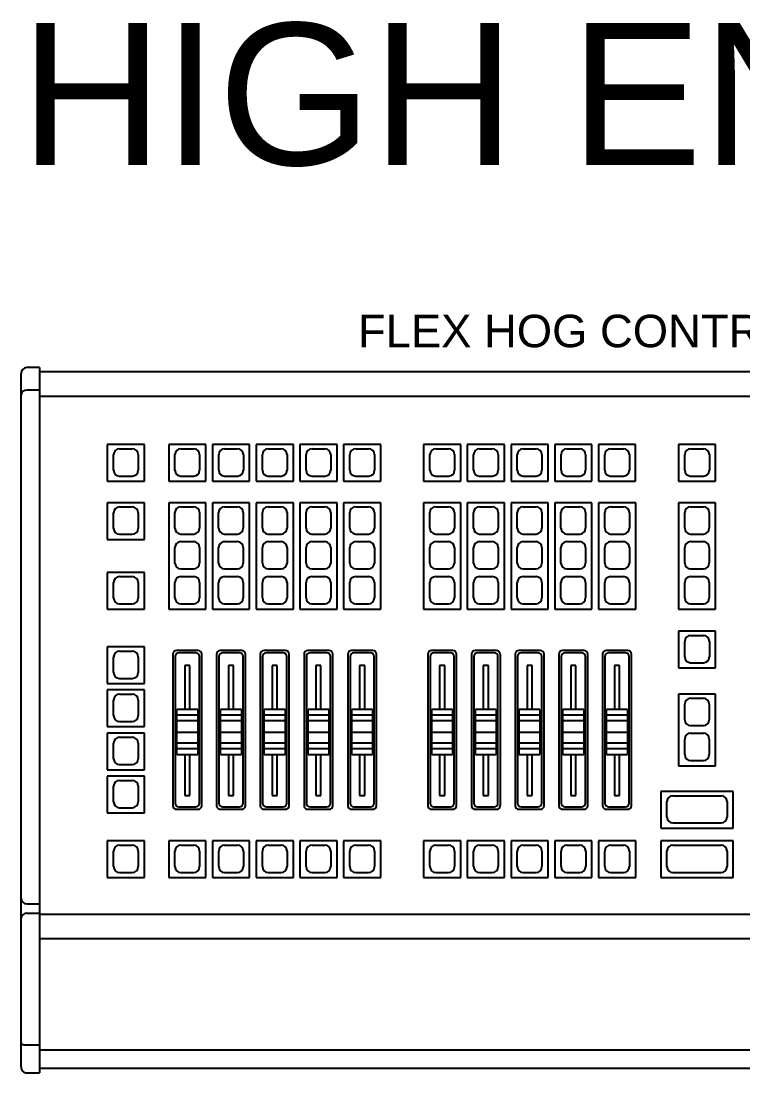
# Model space of a CAD drawing. Extents: x -49 to 275, y -8 to 142.
# Drawn here: x 205.36 to 220.64, y 48.73 to 70.97 of the extents above; entities that cross this region are included whole.
import ezdxf
from ezdxf.enums import TextEntityAlignment as Align

# ---------------------------------------------------------------- set-up
doc = ezdxf.new("R2010")
doc.units = 0
doc.header["$LTSCALE"] = 0.5
doc.header["$MEASUREMENT"] = 0
doc.layers.get('0').update_dxf_attribs({"linetype": 'CONTINUOUS'})
doc.layers.add('OBJECT', color=7, linetype='CONTINUOUS')
doc.layers.add('RISER', color=7, linetype='CONTINUOUS')
doc.styles.add('ARIAL', font='arial.ttf')

# ---------------------------------------------------------------- blocks, each defined once
blk = doc.blocks.new('*U71')
at = {"layer": 'RISER'}
for p, q in [((-14.108, 7.456), (-14.377, 7.456)), ((-14.108, 7.456), (-14.108, -7.462)), ((-14.108, 7.377), (14.108, 7.377)), ((-14.502, -7.331), (-14.502, 7.331)), ((-14.108, 6.982), (-14.377, 6.982)), ((14.108, 6.844), (-14.108, 6.844)), ((-11.89, 5.83), (-12.677, 5.83)), ((-12.677, 5.83), (-12.677, 5.055)), ((-11.89, 5.055), (-11.89, 5.83)), ((-10.59, 5.83), (-11.378, 5.83)), ((-11.378, 5.83), (-11.378, 5.055)), ((-10.59, 5.055), (-10.59, 5.83)), ((-9.665, 5.83), (-10.453, 5.83)), ((-10.453, 5.83), (-10.453, 5.055)), ((-9.665, 5.055), (-9.665, 5.83)), ((-8.74, 5.83), (-9.528, 5.83)), ((-9.528, 5.83), (-9.528, 5.055)), ((-8.74, 5.055), (-8.74, 5.83)), ((-7.815, 5.83), (-8.603, 5.83)), ((-8.603, 5.83), (-8.603, 5.055)), ((-7.815, 5.055), (-7.815, 5.83)), ((-6.89, 5.83), (-7.678, 5.83)), ((-7.678, 5.83), (-7.678, 5.055)), ((-6.89, 5.055), (-6.89, 5.83)), ((-5.197, 5.83), (-5.984, 5.83)), ((-5.984, 5.83), (-5.984, 5.055)), ((-5.197, 5.055), (-5.197, 5.83)), ((-4.272, 5.83), (-5.059, 5.83)), ((-5.059, 5.83), (-5.059, 5.055)), ((-4.272, 5.055), (-4.272, 5.83)), ((-3.347, 5.83), (-4.134, 5.83)), ((-4.134, 5.83), (-4.134, 5.055)), ((-3.347, 5.055), (-3.347, 5.83)), ((-2.422, 5.83), (-3.209, 5.83)), ((-3.209, 5.83), (-3.209, 5.055)), ((-2.422, 5.055), (-2.422, 5.83)), ((-1.497, 5.83), (-2.284, 5.83)), ((-2.284, 5.83), (-2.284, 5.055)), ((-1.497, 5.055), (-1.497, 5.83)), ((0.196, 5.83), (-0.591, 5.83)), ((-0.591, 5.83), (-0.591, 5.055)), ((0.196, 5.055), (0.196, 5.83)), ((-12.544, 5.287), (-12.544, 5.615)), ((-12.419, 5.74), (-12.148, 5.74)), ((-12.023, 5.615), (-12.023, 5.287)), ((-11.245, 5.287), (-11.245, 5.615)), ((-11.12, 5.74), (-10.848, 5.74)), ((-10.723, 5.615), (-10.723, 5.287)), ((-10.32, 5.287), (-10.32, 5.615)), ((-10.195, 5.74), (-9.923, 5.74)), ((-9.798, 5.615), (-9.798, 5.287)), ((-9.395, 5.287), (-9.395, 5.615)), ((-9.27, 5.74), (-8.998, 5.74)), ((-8.873, 5.615), (-8.873, 5.287)), ((-8.47, 5.287), (-8.47, 5.615)), ((-8.345, 5.74), (-8.073, 5.74)), ((-7.948, 5.615), (-7.948, 5.287)), ((-7.545, 5.287), (-7.545, 5.615)), ((-7.42, 5.74), (-7.148, 5.74)), ((-7.023, 5.615), (-7.023, 5.287)), ((-5.851, 5.287), (-5.851, 5.615)), ((-5.726, 5.74), (-5.455, 5.74)), ((-5.33, 5.615), (-5.33, 5.287)), ((-4.926, 5.287), (-4.926, 5.615)), ((-4.801, 5.74), (-4.53, 5.74)), ((-4.405, 5.615), (-4.405, 5.287)), ((-4.001, 5.287), (-4.001, 5.615)), ((-3.876, 5.74), (-3.605, 5.74)), ((-3.48, 5.615), (-3.48, 5.287)), ((-3.076, 5.287), (-3.076, 5.615)), ((-2.951, 5.74), (-2.68, 5.74)), ((-2.555, 5.615), (-2.555, 5.287)), ((-2.151, 5.287), (-2.151, 5.615)), ((-2.026, 5.74), (-1.755, 5.74)), ((-1.63, 5.615), (-1.63, 5.287)), ((-0.458, 5.287), (-0.458, 5.615)), ((-0.333, 5.74), (-0.062, 5.74)), ((0.063, 5.615), (0.063, 5.287)), ((-12.419, 5.162), (-12.148, 5.162)), ((-11.12, 5.162), (-10.848, 5.162)), ((-10.195, 5.162), (-9.923, 5.162)), ((-9.27, 5.162), (-8.998, 5.162)), ((-8.345, 5.162), (-8.073, 5.162)), ((-7.42, 5.162), (-7.148, 5.162)), ((-5.726, 5.162), (-5.455, 5.162)), ((-4.801, 5.162), (-4.53, 5.162)), ((-3.876, 5.162), (-3.605, 5.162)), ((-2.951, 5.162), (-2.68, 5.162)), ((-2.026, 5.162), (-1.755, 5.162)), ((-0.333, 5.162), (-0.062, 5.162)), ((-12.677, 5.055), (-11.89, 5.055)), ((-11.378, 5.055), (-10.59, 5.055)), ((-10.453, 5.055), (-9.665, 5.055)), ((-9.528, 5.055), (-8.74, 5.055)), ((-8.603, 5.055), (-7.815, 5.055)), ((-7.678, 5.055), (-6.89, 5.055)), ((-5.984, 5.055), (-5.197, 5.055)), ((-5.059, 5.055), (-4.272, 5.055)), ((-4.134, 5.055), (-3.347, 5.055)), ((-3.209, 5.055), (-2.422, 5.055)), ((-2.284, 5.055), (-1.497, 5.055)), ((-0.591, 5.055), (0.196, 5.055)), ((-11.89, 4.599), (-12.677, 4.599)), ((-12.677, 4.599), (-12.677, 3.824)), ((-12.419, 4.509), (-12.148, 4.509)), ((-11.89, 3.824), (-11.89, 4.599)), ((-10.59, 4.599), (-11.378, 4.599)), ((-11.378, 4.599), (-11.378, 2.35)), ((-11.121, 4.514), (-10.849, 4.514)), ((-10.59, 2.35), (-10.59, 4.599)), ((-9.665, 4.599), (-10.453, 4.599)), ((-10.453, 4.599), (-10.453, 2.35)), ((-10.196, 4.514), (-9.924, 4.514)), ((-9.665, 2.35), (-9.665, 4.599)), ((-8.74, 4.599), (-9.528, 4.599)), ((-9.528, 4.599), (-9.528, 2.35)), ((-9.271, 4.514), (-8.999, 4.514)), ((-8.74, 2.35), (-8.74, 4.599)), ((-7.815, 4.599), (-8.603, 4.599)), ((-8.603, 4.599), (-8.603, 2.35)), ((-8.346, 4.514), (-8.074, 4.514)), ((-7.815, 2.35), (-7.815, 4.599)), ((-6.89, 4.599), (-7.678, 4.599)), ((-7.678, 4.599), (-7.678, 2.35)), ((-7.421, 4.514), (-7.149, 4.514)), ((-6.89, 2.35), (-6.89, 4.599)), ((-5.197, 4.599), (-5.984, 4.599)), ((-5.984, 4.599), (-5.984, 2.35)), ((-5.727, 4.514), (-5.456, 4.514)), ((-5.197, 2.35), (-5.197, 4.599)), ((-4.272, 4.599), (-5.059, 4.599)), ((-5.059, 4.599), (-5.059, 2.35)), ((-4.802, 4.514), (-4.531, 4.514)), ((-4.272, 2.35), (-4.272, 4.599)), ((-3.346, 4.599), (-4.134, 4.599)), ((-4.134, 4.599), (-4.134, 2.35)), ((-3.877, 4.514), (-3.605, 4.514)), ((-3.346, 2.35), (-3.346, 4.599)), ((-2.421, 4.599), (-3.209, 4.599)), ((-3.209, 4.599), (-3.209, 2.35)), ((-2.952, 4.514), (-2.68, 4.514)), ((-2.421, 2.35), (-2.421, 4.599)), ((-1.496, 4.599), (-2.283, 4.599)), ((-2.283, 4.599), (-2.283, 2.35)), ((-2.026, 4.514), (-1.755, 4.514)), ((-1.496, 2.35), (-1.496, 4.599)), ((0.196, 4.599), (-0.591, 4.599)), ((-0.591, 4.599), (-0.591, 2.35)), ((-0.334, 4.514), (-0.063, 4.514)), ((0.196, 2.35), (0.196, 4.599)), ((-12.544, 4.056), (-12.544, 4.384)), ((-12.023, 4.384), (-12.023, 4.056)), ((-11.246, 4.061), (-11.246, 4.389)), ((-10.724, 4.389), (-10.724, 4.061)), ((-10.321, 4.061), (-10.321, 4.389)), ((-9.799, 4.389), (-9.799, 4.061)), ((-9.396, 4.061), (-9.396, 4.389)), ((-8.874, 4.389), (-8.874, 4.061)), ((-8.471, 4.061), (-8.471, 4.389)), ((-7.949, 4.389), (-7.949, 4.061)), ((-7.546, 4.061), (-7.546, 4.389)), ((-7.024, 4.389), (-7.024, 4.061)), ((-5.852, 4.061), (-5.852, 4.389)), ((-5.331, 4.389), (-5.331, 4.061)), ((-4.927, 4.061), (-4.927, 4.389)), ((-4.406, 4.389), (-4.406, 4.061)), ((-4.002, 4.061), (-4.002, 4.389)), ((-3.48, 4.389), (-3.48, 4.061)), ((-3.077, 4.061), (-3.077, 4.389)), ((-2.555, 4.389), (-2.555, 4.061)), ((-2.151, 4.061), (-2.151, 4.389)), ((-1.63, 4.389), (-1.63, 4.061)), ((-0.459, 4.061), (-0.459, 4.389)), ((0.062, 4.389), (0.062, 4.061)), ((-12.677, 3.824), (-11.89, 3.824)), ((-12.419, 3.931), (-12.148, 3.931)), ((-11.121, 3.936), (-10.849, 3.936)), ((-10.196, 3.936), (-9.924, 3.936)), ((-9.271, 3.936), (-8.999, 3.936)), ((-8.346, 3.936), (-8.074, 3.936)), ((-7.421, 3.936), (-7.149, 3.936)), ((-5.727, 3.936), (-5.456, 3.936)), ((-4.802, 3.936), (-4.531, 3.936)), ((-3.877, 3.936), (-3.605, 3.936)), ((-2.952, 3.936), (-2.68, 3.936)), ((-2.026, 3.936), (-1.755, 3.936)), ((-0.334, 3.936), (-0.063, 3.936)), ((-11.246, 3.323), (-11.246, 3.65)), ((-11.121, 3.775), (-10.849, 3.775)), ((-10.724, 3.65), (-10.724, 3.323)), ((-10.321, 3.323), (-10.321, 3.65)), ((-10.196, 3.775), (-9.924, 3.775)), ((-9.799, 3.65), (-9.799, 3.323)), ((-9.396, 3.323), (-9.396, 3.65)), ((-9.271, 3.775), (-8.999, 3.775)), ((-8.874, 3.65), (-8.874, 3.323)), ((-8.471, 3.323), (-8.471, 3.65)), ((-8.346, 3.775), (-8.074, 3.775)), ((-7.949, 3.65), (-7.949, 3.323)), ((-7.546, 3.323), (-7.546, 3.65)), ((-7.421, 3.775), (-7.149, 3.775)), ((-7.024, 3.65), (-7.024, 3.323)), ((-5.852, 3.323), (-5.852, 3.65)), ((-5.727, 3.775), (-5.456, 3.775)), ((-5.331, 3.65), (-5.331, 3.323)), ((-4.927, 3.323), (-4.927, 3.65)), ((-4.802, 3.775), (-4.531, 3.775)), ((-4.406, 3.65), (-4.406, 3.323)), ((-4.002, 3.323), (-4.002, 3.65)), ((-3.877, 3.775), (-3.605, 3.775)), ((-3.48, 3.65), (-3.48, 3.323)), ((-3.077, 3.323), (-3.077, 3.65)), ((-2.952, 3.775), (-2.68, 3.775)), ((-2.555, 3.65), (-2.555, 3.323)), ((-2.151, 3.323), (-2.151, 3.65)), ((-2.026, 3.775), (-1.755, 3.775)), ((-1.63, 3.65), (-1.63, 3.323)), ((-0.459, 3.323), (-0.459, 3.65)), ((-0.334, 3.775), (-0.063, 3.775)), ((0.062, 3.65), (0.062, 3.323)), ((-11.89, 3.126), (-12.677, 3.126)), ((-12.677, 3.126), (-12.677, 2.35)), ((-11.89, 2.35), (-11.89, 3.126)), ((-11.121, 3.198), (-10.849, 3.198)), ((-10.196, 3.198), (-9.924, 3.198)), ((-9.271, 3.198), (-8.999, 3.198)), ((-8.346, 3.198), (-8.074, 3.198)), ((-7.421, 3.198), (-7.149, 3.198)), ((-5.727, 3.198), (-5.456, 3.198)), ((-4.802, 3.198), (-4.531, 3.198)), ((-3.877, 3.198), (-3.605, 3.198)), ((-2.952, 3.198), (-2.68, 3.198)), ((-2.026, 3.198), (-1.755, 3.198)), ((-0.334, 3.198), (-0.063, 3.198)), ((-12.544, 2.583), (-12.544, 2.911)), ((-12.419, 3.036), (-12.148, 3.036)), ((-12.023, 2.911), (-12.023, 2.583)), ((-11.246, 2.584), (-11.246, 2.912)), ((-11.121, 3.037), (-10.849, 3.037)), ((-10.724, 2.912), (-10.724, 2.584)), ((-10.321, 2.584), (-10.321, 2.912)), ((-10.196, 3.037), (-9.924, 3.037)), ((-9.799, 2.912), (-9.799, 2.584)), ((-9.396, 2.584), (-9.396, 2.912)), ((-9.271, 3.037), (-8.999, 3.037)), ((-8.874, 2.912), (-8.874, 2.584)), ((-8.471, 2.584), (-8.471, 2.912)), ((-8.346, 3.037), (-8.074, 3.037)), ((-7.949, 2.912), (-7.949, 2.584)), ((-7.546, 2.584), (-7.546, 2.912)), ((-7.421, 3.037), (-7.149, 3.037)), ((-7.024, 2.912), (-7.024, 2.584)), ((-5.852, 2.584), (-5.852, 2.912)), ((-5.727, 3.037), (-5.456, 3.037)), ((-5.331, 2.912), (-5.331, 2.584)), ((-4.927, 2.584), (-4.927, 2.912)), ((-4.802, 3.037), (-4.531, 3.037)), ((-4.406, 2.912), (-4.406, 2.584)), ((-4.002, 2.584), (-4.002, 2.912)), ((-3.877, 3.037), (-3.605, 3.037)), ((-3.48, 2.912), (-3.48, 2.584)), ((-3.077, 2.584), (-3.077, 2.912)), ((-2.952, 3.037), (-2.68, 3.037)), ((-2.555, 2.912), (-2.555, 2.584)), ((-2.151, 2.584), (-2.151, 2.912)), ((-2.026, 3.037), (-1.755, 3.037)), ((-1.63, 2.912), (-1.63, 2.584)), ((-0.459, 2.584), (-0.459, 2.912)), ((-0.334, 3.037), (-0.063, 3.037)), ((0.062, 2.912), (0.062, 2.584)), ((-12.419, 2.458), (-12.148, 2.458)), ((-11.121, 2.459), (-10.849, 2.459)), ((-10.196, 2.459), (-9.924, 2.459)), ((-9.271, 2.459), (-8.999, 2.459)), ((-8.346, 2.459), (-8.074, 2.459)), ((-7.421, 2.459), (-7.149, 2.459)), ((-5.727, 2.459), (-5.456, 2.459)), ((-4.802, 2.459), (-4.531, 2.459)), ((-3.877, 2.459), (-3.605, 2.459)), ((-2.952, 2.459), (-2.68, 2.459)), ((-2.026, 2.459), (-1.755, 2.459)), ((-0.334, 2.459), (-0.063, 2.459)), ((-12.677, 2.35), (-11.89, 2.35)), ((-11.378, 2.35), (-10.59, 2.35)), ((-10.453, 2.35), (-9.665, 2.35)), ((-9.528, 2.35), (-8.74, 2.35)), ((-8.603, 2.35), (-7.815, 2.35)), ((-7.678, 2.35), (-6.89, 2.35)), ((-5.984, 2.35), (-5.197, 2.35)), ((-5.059, 2.35), (-4.272, 2.35)), ((-4.134, 2.35), (-3.346, 2.35)), ((-3.209, 2.35), (-2.421, 2.35)), ((-2.283, 2.35), (-1.496, 2.35)), ((-0.591, 2.35), (0.196, 2.35)), ((0.196, 1.881), (-0.591, 1.881)), ((-0.591, 1.881), (-0.591, 1.106)), ((-0.333, 1.791), (-0.062, 1.791)), ((0.196, 1.106), (0.196, 1.881)), ((-0.458, 1.338), (-0.458, 1.666)), ((0.063, 1.666), (0.063, 1.338)), ((-11.89, 1.55), (-12.677, 1.55)), ((-12.677, 1.55), (-12.677, 0.774)), ((-12.419, 1.46), (-12.148, 1.46)), ((-11.89, 0.774), (-11.89, 1.55)), ((-11.289, 1.396), (-11.289, -1.808)), ((-11.24, 1.345), (-11.24, -1.757)), ((-10.757, 1.474), (-11.21, 1.474)), ((-10.807, 1.423), (-11.161, 1.423)), ((-10.728, -1.757), (-10.728, 1.345)), ((-10.679, -1.808), (-10.679, 1.396)), ((-10.364, 1.396), (-10.364, -1.808)), ((-10.315, 1.345), (-10.315, -1.757)), ((-9.832, 1.474), (-10.285, 1.474)), ((-9.882, 1.423), (-10.236, 1.423)), ((-9.803, -1.757), (-9.803, 1.345)), ((-9.754, -1.808), (-9.754, 1.396)), ((-9.439, 1.396), (-9.439, -1.808)), ((-9.39, 1.345), (-9.39, -1.757)), ((-8.907, 1.474), (-9.36, 1.474)), ((-8.957, 1.423), (-9.311, 1.423)), ((-8.878, -1.757), (-8.878, 1.345)), ((-8.829, -1.808), (-8.829, 1.396)), ((-8.514, 1.396), (-8.514, -1.808)), ((-8.465, 1.345), (-8.465, -1.757)), ((-7.982, 1.474), (-8.435, 1.474)), ((-8.032, 1.423), (-8.386, 1.423)), ((-7.953, -1.757), (-7.953, 1.345)), ((-7.904, -1.808), (-7.904, 1.396)), ((-7.589, 1.396), (-7.589, -1.808)), ((-7.54, 1.345), (-7.54, -1.757)), ((-7.057, 1.474), (-7.51, 1.474)), ((-7.107, 1.423), (-7.461, 1.423)), ((-7.028, -1.757), (-7.028, 1.345)), ((-6.979, -1.808), (-6.979, 1.396)), ((-5.896, 1.396), (-5.896, -1.808)), ((-5.846, 1.345), (-5.846, -1.757)), ((-5.364, 1.474), (-5.817, 1.474)), ((-5.413, 1.423), (-5.768, 1.423)), ((-5.335, -1.757), (-5.335, 1.345)), ((-5.285, -1.808), (-5.285, 1.396)), ((-4.971, 1.396), (-4.971, -1.808)), ((-4.921, 1.345), (-4.921, -1.757)), ((-4.439, 1.474), (-4.892, 1.474)), ((-4.488, 1.423), (-4.843, 1.423)), ((-4.41, -1.757), (-4.41, 1.345)), ((-4.36, -1.808), (-4.36, 1.396)), ((-4.046, 1.396), (-4.046, -1.808)), ((-3.996, 1.345), (-3.996, -1.757)), ((-3.514, 1.474), (-3.967, 1.474)), ((-3.563, 1.423), (-3.918, 1.423)), ((-3.485, -1.757), (-3.485, 1.345)), ((-3.435, -1.808), (-3.435, 1.396)), ((-3.121, 1.396), (-3.121, -1.808)), ((-3.071, 1.345), (-3.071, -1.757)), ((-2.589, 1.474), (-3.042, 1.474)), ((-2.638, 1.423), (-2.993, 1.423)), ((-2.56, -1.757), (-2.56, 1.345)), ((-2.51, -1.808), (-2.51, 1.396)), ((-2.196, 1.396), (-2.196, -1.808)), ((-2.146, 1.345), (-2.146, -1.757)), ((-1.664, 1.474), (-2.117, 1.474)), ((-1.713, 1.423), (-2.068, 1.423)), ((-1.635, -1.757), (-1.635, 1.345)), ((-1.585, -1.808), (-1.585, 1.396)), ((-12.544, 1.007), (-12.544, 1.335)), ((-12.023, 1.335), (-12.023, 1.007)), ((-11.038, 1.159), (-11.038, 0.224)), ((-10.93, 1.159), (-11.038, 1.159)), ((-10.93, 0.224), (-10.93, 1.159)), ((-10.113, 1.159), (-10.113, 0.224)), ((-10.005, 1.159), (-10.113, 1.159)), ((-10.005, 0.224), (-10.005, 1.159)), ((-9.188, 1.159), (-9.188, 0.224)), ((-9.08, 1.159), (-9.188, 1.159)), ((-9.08, 0.224), (-9.08, 1.159)), ((-8.263, 1.159), (-8.263, 0.224)), ((-8.155, 1.159), (-8.263, 1.159)), ((-8.155, 0.224), (-8.155, 1.159)), ((-7.338, 1.159), (-7.338, 0.224)), ((-7.23, 1.159), (-7.338, 1.159)), ((-7.23, 0.224), (-7.23, 1.159)), ((-5.645, 1.159), (-5.645, 0.224)), ((-5.536, 1.159), (-5.645, 1.159)), ((-5.536, 0.224), (-5.536, 1.159)), ((-4.72, 1.159), (-4.72, 0.224)), ((-4.611, 1.159), (-4.72, 1.159)), ((-4.611, 0.224), (-4.611, 1.159)), ((-3.795, 1.159), (-3.795, 0.224)), ((-3.686, 1.159), (-3.795, 1.159)), ((-3.686, 0.224), (-3.686, 1.159)), ((-2.87, 1.159), (-2.87, 0.224)), ((-2.761, 1.159), (-2.87, 1.159)), ((-2.761, 0.224), (-2.761, 1.159)), ((-1.945, 1.159), (-1.945, 0.224)), ((-1.836, 1.159), (-1.945, 1.159)), ((-1.836, 0.224), (-1.836, 1.159)), ((-0.333, 1.213), (-0.062, 1.213)), ((-0.591, 1.106), (0.196, 1.106)), ((-12.677, 0.774), (-11.89, 0.774)), ((-12.419, 0.882), (-12.148, 0.882)), ((-11.89, 0.638), (-12.677, 0.638)), ((-12.677, 0.638), (-12.677, -0.137)), ((-12.419, 0.549), (-12.148, 0.549)), ((-11.89, -0.137), (-11.89, 0.638)), ((0.196, 0.547), (-0.591, 0.547)), ((-0.591, 0.547), (-0.591, -0.963)), ((-0.334, 0.462), (-0.063, 0.462)), ((0.196, -0.963), (0.196, 0.547)), ((-12.544, 0.096), (-12.544, 0.424)), ((-12.023, 0.424), (-12.023, 0.096)), ((-10.764, 0.224), (-11.204, 0.224)), ((-11.204, -0.725), (-11.204, 0.224)), ((-11.204, 0.224), (-11.204, 0.224)), ((-10.764, 0.224), (-10.764, -0.725)), ((-10.764, 0.224), (-10.764, 0.224)), ((-9.839, 0.224), (-10.279, 0.224)), ((-10.279, -0.725), (-10.279, 0.224)), ((-10.279, 0.224), (-10.279, 0.224)), ((-9.839, 0.224), (-9.839, -0.725)), ((-9.839, 0.224), (-9.839, 0.224)), ((-8.914, 0.224), (-9.354, 0.224)), ((-9.354, -0.725), (-9.354, 0.224)), ((-9.354, 0.224), (-9.354, 0.224)), ((-8.914, 0.224), (-8.914, -0.725)), ((-8.914, 0.224), (-8.914, 0.224)), ((-7.989, 0.224), (-8.429, 0.224)), ((-8.429, -0.725), (-8.429, 0.224)), ((-8.429, 0.224), (-8.429, 0.224)), ((-7.989, 0.224), (-7.989, -0.725)), ((-7.989, 0.224), (-7.989, 0.224)), ((-7.064, 0.224), (-7.504, 0.224)), ((-7.504, -0.725), (-7.504, 0.224)), ((-7.504, 0.224), (-7.504, 0.224)), ((-7.064, 0.224), (-7.064, -0.725)), ((-7.064, 0.224), (-7.064, 0.224)), ((-5.371, 0.224), (-5.811, 0.224)), ((-5.811, -0.725), (-5.811, 0.224)), ((-5.811, 0.224), (-5.811, 0.224)), ((-5.371, 0.224), (-5.371, -0.725)), ((-5.371, 0.224), (-5.371, 0.224)), ((-4.446, 0.224), (-4.886, 0.224)), ((-4.886, -0.725), (-4.886, 0.224)), ((-4.886, 0.224), (-4.886, 0.224)), ((-4.446, 0.224), (-4.446, -0.725)), ((-4.446, 0.224), (-4.446, 0.224)), ((-3.521, 0.224), (-3.961, 0.224)), ((-3.961, -0.725), (-3.961, 0.224)), ((-3.961, 0.224), (-3.961, 0.224)), ((-3.521, 0.224), (-3.521, -0.725)), ((-3.521, 0.224), (-3.521, 0.224)), ((-2.596, 0.224), (-3.036, 0.224)), ((-3.036, -0.725), (-3.036, 0.224)), ((-3.036, 0.224), (-3.036, 0.224)), ((-2.596, 0.224), (-2.596, -0.725)), ((-2.596, 0.224), (-2.596, 0.224)), ((-1.671, 0.224), (-2.111, 0.224)), ((-2.111, -0.725), (-2.111, 0.224)), ((-2.111, 0.224), (-2.111, 0.224)), ((-1.671, 0.224), (-1.671, -0.725)), ((-1.671, 0.224), (-1.671, 0.224)), ((-0.459, 0.009), (-0.459, 0.337)), ((0.062, 0.337), (0.062, 0.009)), ((-10.764, 0.105), (-11.204, 0.105)), ((-9.839, 0.105), (-10.279, 0.105)), ((-8.914, 0.105), (-9.354, 0.105)), ((-7.989, 0.105), (-8.429, 0.105)), ((-7.064, 0.105), (-7.504, 0.105)), ((-5.371, 0.105), (-5.811, 0.105)), ((-4.446, 0.105), (-4.886, 0.105)), ((-3.521, 0.105), (-3.961, 0.105)), ((-2.596, 0.105), (-3.036, 0.105)), ((-1.671, 0.105), (-2.111, 0.105)), ((-12.677, -0.137), (-11.89, -0.137)), ((-12.419, -0.029), (-12.148, -0.029)), ((-10.764, -0.013), (-11.204, -0.013)), ((-9.839, -0.014), (-10.279, -0.014)), ((-8.914, -0.014), (-9.354, -0.014)), ((-7.989, -0.013), (-8.429, -0.013)), ((-7.064, -0.013), (-7.504, -0.013)), ((-5.371, -0.013), (-5.811, -0.013)), ((-4.446, -0.013), (-4.886, -0.013)), ((-3.521, -0.013), (-3.961, -0.013)), ((-2.596, -0.013), (-3.036, -0.013)), ((-1.671, -0.013), (-2.111, -0.013)), ((-0.334, -0.116), (-0.063, -0.116)), ((-11.89, -0.273), (-12.677, -0.273)), ((-12.677, -0.273), (-12.677, -1.048)), ((-12.419, -0.363), (-12.148, -0.363)), ((-11.89, -1.048), (-11.89, -0.273)), ((-11.204, -0.251), (-10.764, -0.251)), ((-10.279, -0.251), (-9.839, -0.251)), ((-9.354, -0.251), (-8.914, -0.251)), ((-8.429, -0.251), (-7.989, -0.251)), ((-7.504, -0.251), (-7.064, -0.251)), ((-5.811, -0.251), (-5.371, -0.251)), ((-4.886, -0.251), (-4.446, -0.251)), ((-3.961, -0.251), (-3.521, -0.251)), ((-3.036, -0.251), (-2.596, -0.251)), ((-2.111, -0.251), (-1.671, -0.251)), ((-0.459, -0.729), (-0.459, -0.401)), ((-0.334, -0.276), (-0.063, -0.276)), ((0.062, -0.401), (0.062, -0.729)), ((-12.544, -0.815), (-12.544, -0.488)), ((-12.023, -0.488), (-12.023, -0.815)), ((-10.764, -0.488), (-11.204, -0.488)), ((-10.764, -0.607), (-11.204, -0.607)), ((-9.839, -0.489), (-10.279, -0.489)), ((-9.839, -0.607), (-10.279, -0.607)), ((-8.914, -0.489), (-9.354, -0.489)), ((-8.914, -0.607), (-9.354, -0.607)), ((-7.989, -0.488), (-8.429, -0.488)), ((-7.989, -0.607), (-8.429, -0.607)), ((-7.064, -0.488), (-7.504, -0.488)), ((-7.064, -0.607), (-7.504, -0.607)), ((-5.371, -0.488), (-5.811, -0.488)), ((-5.371, -0.607), (-5.811, -0.607)), ((-4.446, -0.488), (-4.886, -0.488)), ((-4.446, -0.607), (-4.886, -0.607)), ((-3.521, -0.488), (-3.961, -0.488)), ((-3.521, -0.607), (-3.961, -0.607)), ((-2.596, -0.488), (-3.036, -0.488)), ((-2.596, -0.607), (-3.036, -0.607)), ((-1.671, -0.488), (-2.111, -0.488)), ((-1.671, -0.607), (-2.111, -0.607)), ((-11.204, -0.725), (-10.764, -0.725)), ((-11.038, -0.725), (-11.038, -1.594)), ((-10.93, -1.594), (-10.93, -0.725)), ((-10.279, -0.725), (-9.839, -0.725)), ((-10.113, -0.725), (-10.113, -1.594)), ((-10.005, -1.594), (-10.005, -0.725)), ((-9.354, -0.725), (-8.914, -0.725)), ((-9.188, -0.725), (-9.188, -1.594)), ((-9.08, -1.594), (-9.08, -0.725)), ((-8.429, -0.725), (-7.989, -0.725)), ((-8.263, -0.725), (-8.263, -1.594)), ((-8.155, -1.594), (-8.155, -0.725)), ((-7.504, -0.725), (-7.064, -0.725)), ((-7.338, -0.725), (-7.338, -1.594)), ((-7.23, -1.594), (-7.23, -0.725)), ((-5.811, -0.725), (-5.371, -0.725)), ((-5.645, -0.725), (-5.645, -1.594)), ((-5.536, -1.594), (-5.536, -0.725)), ((-4.886, -0.725), (-4.446, -0.725)), ((-4.72, -0.725), (-4.72, -1.594)), ((-4.611, -1.594), (-4.611, -0.725)), ((-3.961, -0.725), (-3.521, -0.725)), ((-3.795, -0.725), (-3.795, -1.594)), ((-3.686, -1.594), (-3.686, -0.725)), ((-3.036, -0.725), (-2.596, -0.725)), ((-2.87, -0.725), (-2.87, -1.594)), ((-2.761, -1.594), (-2.761, -0.725)), ((-2.111, -0.725), (-1.671, -0.725)), ((-1.945, -0.725), (-1.945, -1.594)), ((-1.836, -1.594), (-1.836, -0.725)), ((-0.334, -0.854), (-0.063, -0.854)), ((-12.677, -1.048), (-11.89, -1.048)), ((-12.419, -0.94), (-12.148, -0.94)), ((-0.591, -0.963), (0.196, -0.963)), ((-11.89, -1.184), (-12.677, -1.184)), ((-12.677, -1.184), (-12.677, -1.959)), ((-12.419, -1.274), (-12.148, -1.274)), ((-11.89, -1.959), (-11.89, -1.184)), ((-12.544, -1.726), (-12.544, -1.399)), ((-12.023, -1.399), (-12.023, -1.726)), ((0.57, -1.508), (-0.965, -1.508)), ((-0.965, -1.508), (-0.965, -2.283)), ((0.57, -2.283), (0.57, -1.508)), ((-11.038, -1.594), (-10.93, -1.594)), ((-10.113, -1.594), (-10.005, -1.594)), ((-9.188, -1.594), (-9.08, -1.594)), ((-8.263, -1.594), (-8.155, -1.594)), ((-7.338, -1.594), (-7.23, -1.594)), ((-5.645, -1.594), (-5.536, -1.594)), ((-4.72, -1.594), (-4.611, -1.594)), ((-3.795, -1.594), (-3.686, -1.594)), ((-2.87, -1.594), (-2.761, -1.594)), ((-1.945, -1.594), (-1.836, -1.594)), ((-0.834, -2.05), (-0.834, -1.723)), ((-0.709, -1.598), (0.312, -1.598)), ((0.437, -1.723), (0.437, -2.05)), ((-12.677, -1.959), (-11.89, -1.959)), ((-12.419, -1.851), (-12.148, -1.851)), ((-11.21, -1.886), (-10.757, -1.886)), ((-11.161, -1.834), (-10.807, -1.834)), ((-10.285, -1.886), (-9.832, -1.886)), ((-10.236, -1.834), (-9.882, -1.834)), ((-9.36, -1.886), (-8.907, -1.886)), ((-9.311, -1.834), (-8.957, -1.834)), ((-8.435, -1.886), (-7.982, -1.886)), ((-8.386, -1.834), (-8.032, -1.834)), ((-7.51, -1.886), (-7.057, -1.886)), ((-7.461, -1.834), (-7.107, -1.834)), ((-5.817, -1.886), (-5.364, -1.886)), ((-5.768, -1.834), (-5.413, -1.834)), ((-4.892, -1.886), (-4.439, -1.886)), ((-4.843, -1.834), (-4.488, -1.834)), ((-3.967, -1.886), (-3.514, -1.886)), ((-3.918, -1.834), (-3.563, -1.834)), ((-3.042, -1.886), (-2.589, -1.886)), ((-2.993, -1.834), (-2.638, -1.834)), ((-2.117, -1.886), (-1.664, -1.886)), ((-2.068, -1.834), (-1.713, -1.834)), ((-0.709, -2.175), (0.312, -2.175)), ((-0.965, -2.283), (0.57, -2.283)), ((-11.89, -2.554), (-12.677, -2.554)), ((-12.677, -2.554), (-12.677, -3.33)), ((-12.419, -2.644), (-12.148, -2.644)), ((-11.89, -3.33), (-11.89, -2.554)), ((-10.59, -2.554), (-11.378, -2.554)), ((-11.378, -2.554), (-11.378, -3.33)), ((-11.12, -2.644), (-10.848, -2.644)), ((-10.59, -3.33), (-10.59, -2.554)), ((-9.665, -2.554), (-10.453, -2.554)), ((-10.453, -2.554), (-10.453, -3.33)), ((-10.195, -2.644), (-9.923, -2.644)), ((-9.665, -3.33), (-9.665, -2.554)), ((-8.74, -2.554), (-9.528, -2.554)), ((-9.528, -2.554), (-9.528, -3.33)), ((-9.27, -2.644), (-8.998, -2.644)), ((-8.74, -3.33), (-8.74, -2.554)), ((-7.815, -2.554), (-8.603, -2.554)), ((-8.603, -2.554), (-8.603, -3.33)), ((-8.345, -2.644), (-8.073, -2.644)), ((-7.815, -3.33), (-7.815, -2.554)), ((-6.89, -2.554), (-7.678, -2.554)), ((-7.678, -2.554), (-7.678, -3.33)), ((-7.42, -2.644), (-7.148, -2.644)), ((-6.89, -3.33), (-6.89, -2.554)), ((-5.197, -2.554), (-5.984, -2.554)), ((-5.984, -2.554), (-5.984, -3.33)), ((-5.726, -2.644), (-5.455, -2.644)), ((-5.197, -3.33), (-5.197, -2.554)), ((-4.272, -2.554), (-5.059, -2.554)), ((-5.059, -2.554), (-5.059, -3.33)), ((-4.801, -2.644), (-4.53, -2.644)), ((-4.272, -3.33), (-4.272, -2.554)), ((-3.346, -2.554), (-4.134, -2.554)), ((-4.134, -2.554), (-4.134, -3.33)), ((-3.876, -2.644), (-3.604, -2.644)), ((-3.346, -3.33), (-3.346, -2.554)), ((-2.421, -2.554), (-3.209, -2.554)), ((-3.209, -2.554), (-3.209, -3.33)), ((-2.951, -2.644), (-2.679, -2.644)), ((-2.421, -3.33), (-2.421, -2.554)), ((-1.496, -2.554), (-2.283, -2.554)), ((-2.283, -2.554), (-2.283, -3.33)), ((-2.026, -2.644), (-1.754, -2.644)), ((-1.496, -3.33), (-1.496, -2.554)), ((0.57, -2.554), (-0.965, -2.554)), ((-0.965, -2.554), (-0.965, -3.33)), ((-0.709, -2.644), (0.312, -2.644)), ((0.57, -3.33), (0.57, -2.554)), ((-12.544, -3.097), (-12.544, -2.769)), ((-12.023, -2.769), (-12.023, -3.097)), ((-11.245, -3.097), (-11.245, -2.769)), ((-10.723, -2.769), (-10.723, -3.097)), ((-10.32, -3.097), (-10.32, -2.769)), ((-9.798, -2.769), (-9.798, -3.097)), ((-9.395, -3.097), (-9.395, -2.769)), ((-8.873, -2.769), (-8.873, -3.097)), ((-8.47, -3.097), (-8.47, -2.769)), ((-7.948, -2.769), (-7.948, -3.097)), ((-7.545, -3.097), (-7.545, -2.769)), ((-7.023, -2.769), (-7.023, -3.097)), ((-5.851, -3.097), (-5.851, -2.769)), ((-5.33, -2.769), (-5.33, -3.097)), ((-4.926, -3.097), (-4.926, -2.769)), ((-4.405, -2.769), (-4.405, -3.097)), ((-4.001, -3.097), (-4.001, -2.769)), ((-3.479, -2.769), (-3.479, -3.097)), ((-3.076, -3.097), (-3.076, -2.769)), ((-2.554, -2.769), (-2.554, -3.097)), ((-2.151, -3.097), (-2.151, -2.769)), ((-1.629, -2.769), (-1.629, -3.097)), ((-0.834, -3.097), (-0.834, -2.769)), ((0.437, -2.769), (0.437, -3.097)), ((-12.677, -3.33), (-11.89, -3.33)), ((-12.419, -3.222), (-12.148, -3.222)), ((-11.378, -3.33), (-10.59, -3.33)), ((-11.12, -3.222), (-10.848, -3.222)), ((-10.453, -3.33), (-9.665, -3.33)), ((-10.195, -3.222), (-9.923, -3.222)), ((-9.528, -3.33), (-8.74, -3.33)), ((-9.27, -3.222), (-8.998, -3.222)), ((-8.603, -3.33), (-7.815, -3.33)), ((-8.345, -3.222), (-8.073, -3.222)), ((-7.678, -3.33), (-6.89, -3.33)), ((-7.42, -3.222), (-7.148, -3.222)), ((-5.984, -3.33), (-5.197, -3.33)), ((-5.726, -3.222), (-5.455, -3.222)), ((-5.059, -3.33), (-4.272, -3.33)), ((-4.801, -3.222), (-4.53, -3.222)), ((-4.134, -3.33), (-3.346, -3.33)), ((-3.876, -3.222), (-3.604, -3.222)), ((-3.209, -3.33), (-2.421, -3.33)), ((-2.951, -3.222), (-2.679, -3.222)), ((-2.283, -3.33), (-1.496, -3.33)), ((-2.026, -3.222), (-1.754, -3.222)), ((-0.965, -3.33), (0.57, -3.33)), ((-0.709, -3.222), (0.312, -3.222)), ((-14.377, -3.888), (-14.108, -3.888)), ((-14.377, -4.085), (-14.108, -4.085)), ((-14.108, -4.105), (14.108, -4.105)), ((14.108, -4.625), (-14.108, -4.625)), ((-14.377, -6.87), (-14.108, -6.87)), ((14.108, -6.977), (-14.108, -6.977)), ((-14.377, -7.462), (-14.108, -7.462)), ((-14.108, -7.357), (14.108, -7.357))]:
    blk.add_line(p, q, dxfattribs=at)
at = {"layer": 'RISER', "flags": 128}
blk.add_lwpolyline([(-14.502, -6.834), (-14.499, -6.841), (-14.492, -6.848), (-14.481, -6.854), (-14.465, -6.859), (-14.446, -6.864), (-14.425, -6.867), (-14.401, -6.869), (-14.377, -6.87)], dxfattribs=at)
at = {"layer": 'RISER'}
for centre, radius, start, end in [((-14.377, 7.331), 0.125, 90, 180), ((-14.381, 6.861), 0.121, 87.918, 177.7544), ((-12.419, 5.615), 0.125, 90, 180), ((-12.148, 5.615), 0.125, 0, 90), ((-11.12, 5.615), 0.125, 90, 180), ((-10.848, 5.615), 0.125, 0, 90), ((-10.195, 5.615), 0.125, 90, 180), ((-9.923, 5.615), 0.125, 0, 90), ((-9.27, 5.615), 0.125, 90, 180), ((-8.998, 5.615), 0.125, 0, 90), ((-8.345, 5.615), 0.125, 90, 180), ((-8.073, 5.615), 0.125, 0, 90), ((-7.42, 5.615), 0.125, 90, 180), ((-7.148, 5.615), 0.125, 0, 90), ((-5.726, 5.615), 0.125, 90, 180), ((-5.455, 5.615), 0.125, 0, 90), ((-4.801, 5.615), 0.125, 90, 180), ((-4.53, 5.615), 0.125, 0, 90), ((-3.876, 5.615), 0.125, 90, 180), ((-3.605, 5.615), 0.125, 0, 90), ((-2.951, 5.615), 0.125, 90, 180), ((-2.68, 5.615), 0.125, 0, 90), ((-2.026, 5.615), 0.125, 90, 180), ((-1.755, 5.615), 0.125, 0, 90), ((-0.333, 5.615), 0.125, 90, 180), ((-0.062, 5.615), 0.125, 0, 90), ((-12.419, 5.287), 0.125, 180, 270), ((-12.148, 5.287), 0.125, 270, 0), ((-11.12, 5.287), 0.125, 180, 270), ((-10.848, 5.287), 0.125, 270, 0), ((-10.195, 5.287), 0.125, 180, 270), ((-9.923, 5.287), 0.125, 270, 0), ((-9.27, 5.287), 0.125, 180, 270), ((-8.998, 5.287), 0.125, 270, 0), ((-8.345, 5.287), 0.125, 180, 270), ((-8.073, 5.287), 0.125, 270, 0), ((-7.42, 5.287), 0.125, 180, 270), ((-7.148, 5.287), 0.125, 270, 0), ((-5.726, 5.287), 0.125, 180, 270), ((-5.455, 5.287), 0.125, 270, 0), ((-4.801, 5.287), 0.125, 180, 270), ((-4.53, 5.287), 0.125, 270, 0), ((-3.876, 5.287), 0.125, 180, 270), ((-3.605, 5.287), 0.125, 270, 0), ((-2.951, 5.287), 0.125, 180, 270), ((-2.68, 5.287), 0.125, 270, 0), ((-2.026, 5.287), 0.125, 180, 270), ((-1.755, 5.287), 0.125, 270, 0), ((-0.333, 5.287), 0.125, 180, 270), ((-0.062, 5.287), 0.125, 270, 0), ((-12.419, 4.384), 0.125, 90, 180), ((-12.148, 4.384), 0.125, 0, 90), ((-11.121, 4.389), 0.125, 90, 180), ((-10.849, 4.389), 0.125, 0, 90), ((-10.196, 4.389), 0.125, 90, 180), ((-9.924, 4.389), 0.125, 0, 90), ((-9.271, 4.389), 0.125, 90, 180), ((-8.999, 4.389), 0.125, 0, 90), ((-8.346, 4.389), 0.125, 90, 180), ((-8.074, 4.389), 0.125, 0, 90), ((-7.421, 4.389), 0.125, 90, 180), ((-7.149, 4.389), 0.125, 0, 90), ((-5.727, 4.389), 0.125, 90, 180), ((-5.456, 4.389), 0.125, 0, 90), ((-4.802, 4.389), 0.125, 90, 180), ((-4.531, 4.389), 0.125, 0, 90), ((-3.877, 4.389), 0.125, 90, 180), ((-3.605, 4.389), 0.125, 0, 90), ((-2.952, 4.389), 0.125, 90, 180), ((-2.68, 4.389), 0.125, 0, 90), ((-2.026, 4.389), 0.125, 90, 180), ((-1.755, 4.389), 0.125, 0, 90), ((-0.334, 4.389), 0.125, 90, 180), ((-0.063, 4.389), 0.125, 0, 90), ((-12.419, 4.056), 0.125, 180, 270), ((-12.148, 4.056), 0.125, 270, 0), ((-11.121, 4.061), 0.125, 180, 270), ((-10.849, 4.061), 0.125, 270, 0), ((-10.196, 4.061), 0.125, 180, 270), ((-9.924, 4.061), 0.125, 270, 0), ((-9.271, 4.061), 0.125, 180, 270), ((-8.999, 4.061), 0.125, 270, 0), ((-8.346, 4.061), 0.125, 180, 270), ((-8.074, 4.061), 0.125, 270, 0), ((-7.421, 4.061), 0.125, 180, 270), ((-7.149, 4.061), 0.125, 270, 0), ((-5.727, 4.061), 0.125, 180, 270), ((-5.456, 4.061), 0.125, 270, 0), ((-4.802, 4.061), 0.125, 180, 270), ((-4.531, 4.061), 0.125, 270, 0), ((-3.877, 4.061), 0.125, 180, 270), ((-3.605, 4.061), 0.125, 270, 0), ((-2.952, 4.061), 0.125, 180, 270), ((-2.68, 4.061), 0.125, 270, 0), ((-2.026, 4.061), 0.125, 180, 270), ((-1.755, 4.061), 0.125, 270, 0), ((-0.334, 4.061), 0.125, 180, 270), ((-0.063, 4.061), 0.125, 270, 0), ((-11.121, 3.65), 0.125, 90, 180), ((-10.849, 3.65), 0.125, 0, 90), ((-10.196, 3.65), 0.125, 90, 180), ((-9.924, 3.65), 0.125, 0, 90), ((-9.271, 3.65), 0.125, 90, 180), ((-8.999, 3.65), 0.125, 0, 90), ((-8.346, 3.65), 0.125, 90, 180), ((-8.074, 3.65), 0.125, 0, 90), ((-7.421, 3.65), 0.125, 90, 180), ((-7.149, 3.65), 0.125, 0, 90), ((-5.727, 3.65), 0.125, 90, 180), ((-5.456, 3.65), 0.125, 0, 90), ((-4.802, 3.65), 0.125, 90, 180), ((-4.531, 3.65), 0.125, 0, 90), ((-3.877, 3.65), 0.125, 90, 180), ((-3.605, 3.65), 0.125, 0, 90), ((-2.952, 3.65), 0.125, 90, 180), ((-2.68, 3.65), 0.125, 0, 90), ((-2.026, 3.65), 0.125, 90, 180), ((-1.755, 3.65), 0.125, 0, 90), ((-0.334, 3.65), 0.125, 90, 180), ((-0.063, 3.65), 0.125, 0, 90), ((-11.121, 3.323), 0.125, 180, 270), ((-10.849, 3.323), 0.125, 270, 0), ((-10.196, 3.323), 0.125, 180, 270), ((-9.924, 3.323), 0.125, 270, 0), ((-9.271, 3.323), 0.125, 180, 270), ((-8.999, 3.323), 0.125, 270, 0), ((-8.346, 3.323), 0.125, 180, 270), ((-8.074, 3.323), 0.125, 270, 0), ((-7.421, 3.323), 0.125, 180, 270), ((-7.149, 3.323), 0.125, 270, 0), ((-5.727, 3.323), 0.125, 180, 270), ((-5.456, 3.323), 0.125, 270, 0), ((-4.802, 3.323), 0.125, 180, 270), ((-4.531, 3.323), 0.125, 270, 0), ((-3.877, 3.323), 0.125, 180, 270), ((-3.605, 3.323), 0.125, 270, 0), ((-2.952, 3.323), 0.125, 180, 270), ((-2.68, 3.323), 0.125, 270, 0), ((-2.026, 3.323), 0.125, 180, 270), ((-1.755, 3.323), 0.125, 270, 0), ((-0.334, 3.323), 0.125, 180, 270), ((-0.063, 3.323), 0.125, 270, 0), ((-12.419, 2.911), 0.125, 90, 180), ((-12.148, 2.911), 0.125, 0, 90), ((-11.121, 2.912), 0.125, 90, 180), ((-10.849, 2.912), 0.125, 0, 90), ((-10.196, 2.912), 0.125, 90, 180), ((-9.924, 2.912), 0.125, 0, 90), ((-9.271, 2.912), 0.125, 90, 180), ((-8.999, 2.912), 0.125, 0, 90), ((-8.346, 2.912), 0.125, 90, 180), ((-8.074, 2.912), 0.125, 0, 90), ((-7.421, 2.912), 0.125, 90, 180), ((-7.149, 2.912), 0.125, 0, 90), ((-5.727, 2.912), 0.125, 90, 180), ((-5.456, 2.912), 0.125, 0, 90), ((-4.802, 2.912), 0.125, 90, 180), ((-4.531, 2.912), 0.125, 0, 90), ((-3.877, 2.912), 0.125, 90, 180), ((-3.605, 2.912), 0.125, 0, 90), ((-2.952, 2.912), 0.125, 90, 180), ((-2.68, 2.912), 0.125, 0, 90), ((-2.026, 2.912), 0.125, 90, 180), ((-1.755, 2.912), 0.125, 0, 90), ((-0.334, 2.912), 0.125, 90, 180), ((-0.063, 2.912), 0.125, 0, 90), ((-12.419, 2.583), 0.125, 180, 270), ((-12.148, 2.583), 0.125, 270, 0), ((-11.121, 2.584), 0.125, 180, 270), ((-10.849, 2.584), 0.125, 270, 0), ((-10.196, 2.584), 0.125, 180, 270), ((-9.924, 2.584), 0.125, 270, 0), ((-9.271, 2.584), 0.125, 180, 270), ((-8.999, 2.584), 0.125, 270, 0), ((-8.346, 2.584), 0.125, 180, 270), ((-8.074, 2.584), 0.125, 270, 0), ((-7.421, 2.584), 0.125, 180, 270), ((-7.149, 2.584), 0.125, 270, 0), ((-5.727, 2.584), 0.125, 180, 270), ((-5.456, 2.584), 0.125, 270, 0), ((-4.802, 2.584), 0.125, 180, 270), ((-4.531, 2.584), 0.125, 270, 0), ((-3.877, 2.584), 0.125, 180, 270), ((-3.605, 2.584), 0.125, 270, 0), ((-2.952, 2.584), 0.125, 180, 270), ((-2.68, 2.584), 0.125, 270, 0), ((-2.026, 2.584), 0.125, 180, 270), ((-1.755, 2.584), 0.125, 270, 0), ((-0.334, 2.584), 0.125, 180, 270), ((-0.063, 2.584), 0.125, 270, 0), ((-0.333, 1.666), 0.125, 90, 180), ((-0.062, 1.666), 0.125, 0, 90), ((-12.419, 1.335), 0.125, 90, 180), ((-12.148, 1.335), 0.125, 0, 90), ((-11.211, 1.396), 0.0781, 89.5648, 179.5581), ((-11.162, 1.345), 0.0781, 89.5648, 179.5581), ((-10.806, 1.345), 0.0781, 0.4419, 90.4352), ((-10.757, 1.396), 0.0781, 0.4419, 90.4352), ((-10.286, 1.396), 0.0781, 89.5648, 179.5581), ((-10.237, 1.345), 0.0781, 89.5648, 179.5581), ((-9.881, 1.345), 0.0781, 0.4419, 90.4352), ((-9.832, 1.396), 0.0781, 0.4419, 90.4352), ((-9.361, 1.396), 0.0781, 89.5648, 179.5581), ((-9.312, 1.345), 0.0781, 89.5648, 179.5581), ((-8.956, 1.345), 0.0781, 0.4419, 90.4352), ((-8.907, 1.396), 0.0781, 0.4419, 90.4352), ((-8.436, 1.396), 0.0781, 89.5648, 179.5581), ((-8.387, 1.345), 0.0781, 89.5648, 179.5581), ((-8.031, 1.345), 0.0781, 0.4419, 90.4352), ((-7.982, 1.396), 0.0781, 0.4419, 90.4352), ((-7.511, 1.396), 0.0781, 89.5648, 179.5581), ((-7.462, 1.345), 0.0781, 89.5648, 179.5581), ((-7.106, 1.345), 0.0781, 0.4419, 90.4352), ((-7.057, 1.396), 0.0781, 0.4419, 90.4352), ((-5.818, 1.396), 0.0781, 89.5648, 179.5581), ((-5.768, 1.345), 0.0781, 89.5648, 179.5581), ((-5.413, 1.345), 0.0781, 0.4419, 90.4352), ((-5.364, 1.396), 0.0781, 0.4419, 90.4352), ((-4.893, 1.396), 0.0781, 89.5648, 179.5581), ((-4.843, 1.345), 0.0781, 89.5648, 179.5581), ((-4.488, 1.345), 0.0781, 0.4419, 90.4352), ((-4.439, 1.396), 0.0781, 0.4419, 90.4352), ((-3.968, 1.396), 0.0781, 89.5648, 179.5581), ((-3.918, 1.345), 0.0781, 89.5648, 179.5581), ((-3.563, 1.345), 0.0781, 0.4419, 90.4352), ((-3.514, 1.396), 0.0781, 0.4419, 90.4352), ((-3.043, 1.396), 0.0781, 89.5648, 179.5581), ((-2.993, 1.345), 0.0781, 89.5648, 179.5581), ((-2.638, 1.345), 0.0781, 0.4419, 90.4352), ((-2.589, 1.396), 0.0781, 0.4419, 90.4352), ((-2.118, 1.396), 0.0781, 89.5648, 179.5581), ((-2.068, 1.345), 0.0781, 89.5648, 179.5581), ((-1.713, 1.345), 0.0781, 0.4419, 90.4352), ((-1.664, 1.396), 0.0781, 0.4419, 90.4352), ((-0.333, 1.338), 0.125, 180, 270), ((-0.062, 1.338), 0.125, 270, 0), ((-12.419, 1.007), 0.125, 180, 270), ((-12.148, 1.007), 0.125, 270, 0), ((-12.419, 0.424), 0.125, 90, 180), ((-12.148, 0.424), 0.125, 0, 90), ((-0.334, 0.337), 0.125, 90, 180), ((-0.063, 0.337), 0.125, 0, 90), ((-12.419, 0.096), 0.125, 180, 270), ((-12.148, 0.096), 0.125, 270, 0), ((-0.334, 0.009), 0.125, 180, 270), ((-0.063, 0.009), 0.125, 270, 0), ((-12.419, -0.488), 0.125, 90, 180), ((-12.148, -0.488), 0.125, 0, 90), ((-0.334, -0.401), 0.125, 90, 180), ((-0.063, -0.401), 0.125, 0, 90), ((-12.419, -0.815), 0.125, 180, 270), ((-12.148, -0.815), 0.125, 270, 0), ((-0.334, -0.729), 0.125, 180, 270), ((-0.063, -0.729), 0.125, 270, 0), ((-12.419, -1.399), 0.125, 90, 180), ((-12.148, -1.399), 0.125, 0, 90), ((-12.419, -1.726), 0.125, 180, 270), ((-12.148, -1.726), 0.125, 270, 0), ((-11.162, -1.756), 0.0781, 180.4419, 270.4352), ((-10.806, -1.756), 0.0781, 269.5648, 359.5581), ((-10.237, -1.756), 0.0781, 180.4419, 270.4352), ((-9.881, -1.756), 0.0781, 269.5648, 359.5581), ((-9.312, -1.756), 0.0781, 180.4419, 270.4352), ((-8.956, -1.756), 0.0781, 269.5648, 359.5581), ((-8.387, -1.756), 0.0781, 180.4419, 270.4352), ((-8.031, -1.756), 0.0781, 269.5648, 359.5581), ((-7.462, -1.756), 0.0781, 180.4419, 270.4352), ((-7.106, -1.756), 0.0781, 269.5648, 359.5581), ((-5.768, -1.756), 0.0781, 180.4419, 270.4352), ((-5.413, -1.756), 0.0781, 269.5648, 359.5581), ((-4.843, -1.756), 0.0781, 180.4419, 270.4352), ((-4.488, -1.756), 0.0781, 269.5648, 359.5581), ((-3.918, -1.756), 0.0781, 180.4419, 270.4352), ((-3.563, -1.756), 0.0781, 269.5648, 359.5581), ((-2.993, -1.756), 0.0781, 180.4419, 270.4352), ((-2.638, -1.756), 0.0781, 269.5648, 359.5581), ((-2.068, -1.756), 0.0781, 180.4419, 270.4352), ((-1.713, -1.756), 0.0781, 269.5648, 359.5581), ((-0.709, -1.723), 0.125, 90, 180), ((0.312, -1.723), 0.125, 0, 90), ((-11.211, -1.807), 0.0781, 180.4419, 270.4352), ((-10.757, -1.807), 0.0781, 269.5648, 359.5581), ((-10.286, -1.807), 0.0781, 180.4419, 270.4352), ((-9.832, -1.807), 0.0781, 269.5648, 359.5581), ((-9.361, -1.807), 0.0781, 180.4419, 270.4352), ((-8.907, -1.807), 0.0781, 269.5648, 359.5581), ((-8.436, -1.807), 0.0781, 180.4419, 270.4352), ((-7.982, -1.807), 0.0781, 269.5648, 359.5581), ((-7.511, -1.807), 0.0781, 180.4419, 270.4352), ((-7.057, -1.807), 0.0781, 269.5648, 359.5581), ((-5.818, -1.807), 0.0781, 180.4419, 270.4352), ((-5.364, -1.807), 0.0781, 269.5648, 359.5581), ((-4.893, -1.807), 0.0781, 180.4419, 270.4352), ((-4.439, -1.807), 0.0781, 269.5648, 359.5581), ((-3.968, -1.807), 0.0781, 180.4419, 270.4352), ((-3.514, -1.807), 0.0781, 269.5648, 359.5581), ((-3.043, -1.807), 0.0781, 180.4419, 270.4352), ((-2.589, -1.807), 0.0781, 269.5648, 359.5581), ((-2.118, -1.807), 0.0781, 180.4419, 270.4352), ((-1.664, -1.807), 0.0781, 269.5648, 359.5581), ((-0.709, -2.05), 0.125, 180, 270), ((0.312, -2.05), 0.125, 270, 0), ((-12.419, -2.769), 0.125, 90, 180), ((-12.148, -2.769), 0.125, 0, 90), ((-11.12, -2.769), 0.125, 90, 180), ((-10.848, -2.769), 0.125, 0, 90), ((-10.195, -2.769), 0.125, 90, 180), ((-9.923, -2.769), 0.125, 0, 90), ((-9.27, -2.769), 0.125, 90, 180), ((-8.998, -2.769), 0.125, 0, 90), ((-8.345, -2.769), 0.125, 90, 180), ((-8.073, -2.769), 0.125, 0, 90), ((-7.42, -2.769), 0.125, 90, 180), ((-7.148, -2.769), 0.125, 0, 90), ((-5.726, -2.769), 0.125, 90, 180), ((-5.455, -2.769), 0.125, 0, 90), ((-4.801, -2.769), 0.125, 90, 180), ((-4.53, -2.769), 0.125, 0, 90), ((-3.876, -2.769), 0.125, 90, 180), ((-3.604, -2.769), 0.125, 0, 90), ((-2.951, -2.769), 0.125, 90, 180), ((-2.679, -2.769), 0.125, 0, 90), ((-2.026, -2.769), 0.125, 90, 180), ((-1.754, -2.769), 0.125, 0, 90), ((-0.709, -2.769), 0.125, 90, 180), ((0.312, -2.769), 0.125, 0, 90), ((-12.419, -3.097), 0.125, 180, 270), ((-12.148, -3.097), 0.125, 270, 0), ((-11.12, -3.097), 0.125, 180, 270), ((-10.848, -3.097), 0.125, 270, 0), ((-10.195, -3.097), 0.125, 180, 270), ((-9.923, -3.097), 0.125, 270, 0), ((-9.27, -3.097), 0.125, 180, 270), ((-8.998, -3.097), 0.125, 270, 0), ((-8.345, -3.097), 0.125, 180, 270), ((-8.073, -3.097), 0.125, 270, 0), ((-7.42, -3.097), 0.125, 180, 270), ((-7.148, -3.097), 0.125, 270, 0), ((-5.726, -3.097), 0.125, 180, 270), ((-5.455, -3.097), 0.125, 270, 0), ((-4.801, -3.097), 0.125, 180, 270), ((-4.53, -3.097), 0.125, 270, 0), ((-3.876, -3.097), 0.125, 180, 270), ((-3.604, -3.097), 0.125, 270, 0), ((-2.951, -3.097), 0.125, 180, 270), ((-2.679, -3.097), 0.125, 270, 0), ((-2.026, -3.097), 0.125, 180, 270), ((-1.754, -3.097), 0.125, 270, 0), ((-0.709, -3.097), 0.125, 180, 270), ((0.312, -3.097), 0.125, 270, 0), ((-14.377, -3.763), 0.125, 180, 270), ((-14.383, -4.204), 0.119, 87.1118, 176.7862)]:
    blk.add_arc(centre, radius, start, end, dxfattribs=at)
blk.add_ellipse((-14.377, -7.331), major_axis=(0, 0.131), ratio=0.956154, start_param=1.570796, end_param=3.141593, dxfattribs=at)
at = {"layer": 'RISER', "color": 1, "insert": (0.017, 7.877), "char_height": 0.6875, "attachment_point": 8, "style": 'ARIAL'}
blk.add_mtext('FLEX HOG CONTROL CONSOLE', dxfattribs=at)
at = {"layer": 'RISER', "color": 1, "style": 'ARIAL'}
blk.add_attdef('STATIONID', text='', height=0.688, dxfattribs=at).set_placement((0.017, 8.977), align=Align.CENTER)
blk.add_attdef('DRAWINGREF', text='', height=0.688, dxfattribs=at).set_placement((-0.017, -7.857), align=Align.TOP_CENTER)

msp = doc.modelspace()

# ---------------------------------------------------------------- block references
at = {"layer": 'OBJECT', "color": 1}
msp.add_blockref('*U71', (219.867, 56.187), dxfattribs=at)

# ---------------------------------------------------------------- texts
at = {"color": 140, "style": 'ARIAL'}
msp.add_text('HIGH END SYSTEMS HOG', height=3, dxfattribs=at).set_placement((231.536, 67.928), align=Align.CENTER)

doc.saveas('drawing.dxf')
